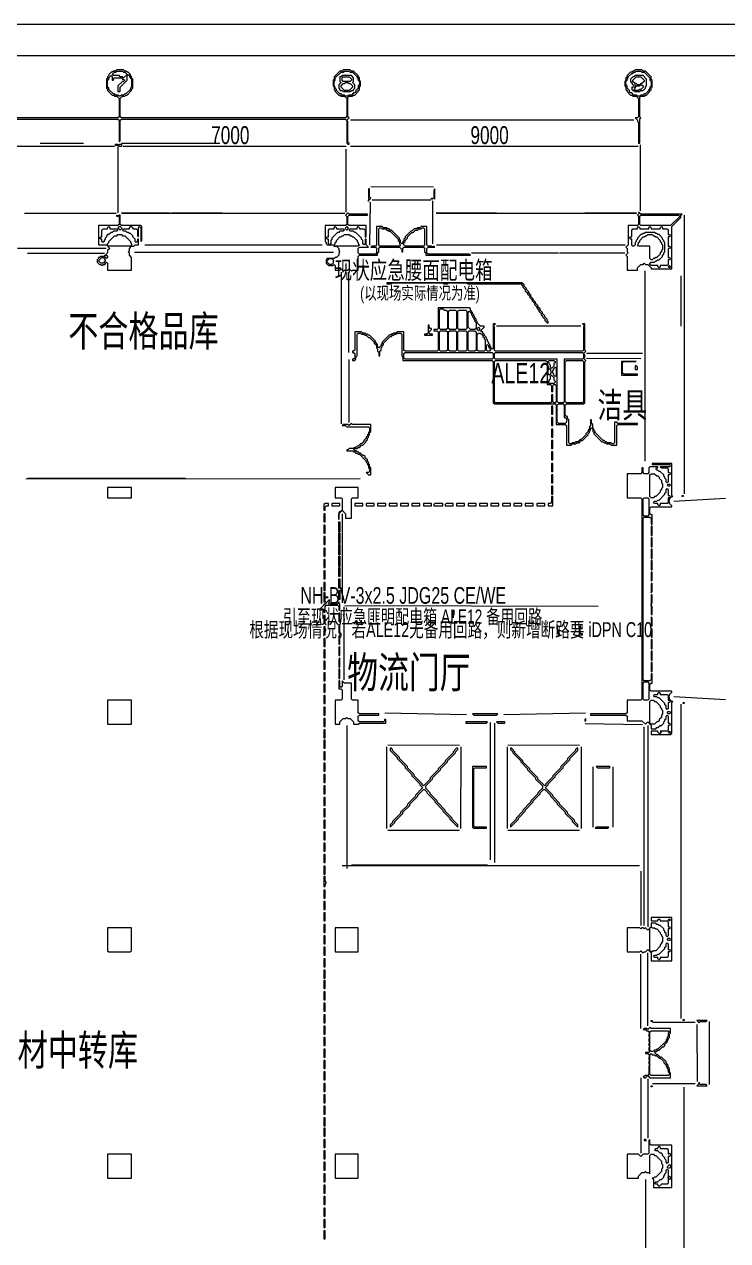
# Model space of a CAD drawing. Extents: x 67 to 3049, y 50 to 1736.
# Drawn here: x 1779 to 2394, y 672 to 1736 of the extents above; entities that cross this region are included whole.
import ezdxf

# ---------------------------------------------------------------- set-up
doc = ezdxf.new("R2010")
doc.units = 0
for name, color, linetype, lineweight in [('OCR_TEXT', 6, 'Continuous', 0), ('TRACE_CURVE', 6, 'Continuous', 0), ('TRACE_STRAIGHT', 5, 'Continuous', 0), ('TRACE_TEXT_SYMBOL', 6, 'Continuous', 0)]:
    doc.layers.add(name, color=color, linetype=linetype, lineweight=lineweight)
doc.styles.add('wqy-unicode', font='wqy-unicode.lff')

msp = doc.modelspace()

# ---------------------------------------------------------------- linework, layer by layer
at = {"layer": 'TRACE_CURVE', "color": 6}
for points in [[(1866, 1696), (1860, 1696), (1859, 1695), (1857, 1695), (1856, 1694), (1855, 1694), (1853, 1692), (1853, 1691), (1852, 1690), (1852, 1689), (1851, 1688), (1851, 1680), (1852, 1679), (1852, 1678), (1856, 1674), (1857, 1674), (1858, 1673), (1860, 1673), (1862, 1671), (1862, 1655), (1861, 1654), (1666, 1654)], [(2062, 1631), (2063, 1631), (2063, 1632), (2062, 1633), (2062, 1651), (2061, 1652), (2063, 1654), (2062, 1655), (2062, 1672), (2063, 1673), (2066, 1673), (2067, 1674), (2068, 1674), (2071, 1677), (2071, 1678), (2072, 1679), (2072, 1681), (2073, 1682), (2073, 1686), (2072, 1687), (2072, 1689), (2071, 1690), (2071, 1691), (2067, 1695), (2065, 1695), (2064, 1696), (2058, 1696), (2057, 1695), (2055, 1695), (2050, 1690), (2050, 1688), (2049, 1687), (2049, 1682), (2050, 1681), (2050, 1679), (2051, 1678), (2051, 1677), (2054, 1674), (2055, 1674), (2056, 1673), (2059, 1673), (2061, 1671), (2061, 1655), (2060, 1654), (1864, 1654), (1863, 1655), (1863, 1671), (1865, 1673), (1867, 1673), (1868, 1674), (1869, 1674), (1873, 1678), (1873, 1679), (1874, 1680), (1874, 1688), (1873, 1689), (1873, 1690), (1872, 1691), (1872, 1692), (1870, 1694), (1869, 1694), (1868, 1695), (1867, 1695), (1866, 1696)], [(1666, 1653), (1861, 1653), (1862, 1652), (1862, 1633), (1863, 1634), (1863, 1652), (1864, 1653), (2060, 1653), (2061, 1652), (2061, 1632), (2062, 1631)], [(2141, 1488), (2141, 1470), (2140, 1469), (2137, 1469), (2137, 1468), (2140, 1468), (2141, 1467), (2141, 1451), (2140, 1450), (2112, 1450), (2111, 1451), (2111, 1467), (2105, 1467), (2104, 1466), (2102, 1466), (2101, 1465), (2100, 1465), (2099, 1464), (2098, 1464), (2092, 1458), (2092, 1457), (2091, 1456), (2091, 1455), (2089, 1453), (2088, 1454), (2088, 1456), (2086, 1458), (2086, 1459), (2081, 1464), (2080, 1464), (2079, 1465), (2078, 1465), (2077, 1466), (2075, 1466), (2074, 1467), (2068, 1467), (2068, 1451), (2067, 1450), (2066, 1450), (2066, 1449), (2067, 1449), (2068, 1448), (2068, 1444), (2067, 1443), (2066, 1443), (2066, 1442), (2068, 1442), (2069, 1443), (2069, 1445), (2070, 1446), (2070, 1465), (2071, 1466), (2073, 1466), (2074, 1465), (2076, 1465), (2077, 1464), (2078, 1464), (2080, 1462), (2081, 1462), (2085, 1458), (2085, 1457), (2087, 1455), (2087, 1453), (2088, 1452)], [(2190, 1471), (2189, 1472), (2191, 1474), (2189, 1474), (2189, 1453), (2188, 1452), (2187, 1453), (2187, 1454), (2186, 1455), (2186, 1456), (2185, 1457), (2185, 1458), (2184, 1459), (2184, 1460), (2183, 1461), (2183, 1462), (2181, 1464), (2181, 1465), (2180, 1466), (2180, 1467), (2179, 1467), (2178, 1468), (2181, 1471), (2181, 1472), (2178, 1472), (2175, 1475), (2175, 1476), (2174, 1477), (2174, 1478), (2173, 1479), (2173, 1480), (2172, 1481), (2172, 1482), (2171, 1483), (2171, 1484), (2169, 1486), (2169, 1487), (2168, 1488), (2141, 1488)], [(2315, 1387), (2298, 1387), (2297, 1388), (2295, 1388), (2295, 1370), (2294, 1369), (2293, 1369), (2292, 1370), (2289, 1370), (2288, 1371), (2287, 1371), (2286, 1372), (2285, 1372), (2278, 1379), (2278, 1380), (2277, 1381), (2277, 1382), (2276, 1383), (2276, 1386), (2275, 1387), (2275, 1390), (2274, 1390), (2274, 1385), (2273, 1384), (2273, 1382), (2272, 1381), (2272, 1380), (2270, 1378), (2270, 1377), (2266, 1373), (2265, 1373), (2263, 1371), (2261, 1371), (2260, 1370), (2258, 1370), (2257, 1369), (2256, 1369), (2255, 1370), (2255, 1390), (2254, 1391), (2254, 1393), (2253, 1393), (2252, 1394), (2252, 1403), (2253, 1404), (2268, 1404), (2269, 1405), (2269, 1441), (2270, 1442), (2268, 1444), (2269, 1445), (2269, 1447), (2268, 1448), (2270, 1450), (2269, 1451), (2269, 1474), (2267, 1474), (2269, 1472), (2268, 1471), (2268, 1451), (2267, 1450), (2191, 1450), (2190, 1451), (2190, 1471)], [(2088, 1452), (2088, 1450), (2089, 1449), (2089, 1446), (2090, 1446), (2090, 1450), (2091, 1451), (2091, 1453), (2092, 1454), (2092, 1455), (2093, 1456), (2093, 1457), (2099, 1463), (2100, 1463), (2101, 1464), (2102, 1464), (2103, 1465), (2104, 1465), (2105, 1466), (2108, 1466), (2109, 1465), (2109, 1446), (2110, 1445), (2110, 1442), (2188, 1442), (2189, 1441), (2189, 1405), (2190, 1404), (2243, 1404), (2244, 1403), (2244, 1386), (2252, 1386), (2253, 1385), (2253, 1368), (2257, 1368), (2258, 1369), (2261, 1369), (2262, 1370), (2264, 1370), (2266, 1372), (2267, 1372), (2272, 1377), (2272, 1378), (2273, 1379), (2273, 1380), (2274, 1381), (2274, 1382), (2275, 1383), (2276, 1382), (2276, 1380), (2277, 1379), (2277, 1378), (2284, 1371), (2285, 1371), (2286, 1370), (2287, 1370), (2288, 1369), (2291, 1369), (2292, 1368), (2297, 1368), (2297, 1385), (2298, 1386), (2315, 1386), (2315, 1387)], [(2328, 1352), (2328, 1351), (2343, 1351), (2344, 1350), (2343, 1349), (2335, 1349), (2336, 1348), (2341, 1348), (2342, 1347), (2342, 1344), (2343, 1344), (2344, 1343), (2343, 1342), (2342, 1342), (2342, 1336), (2341, 1335), (2340, 1336), (2340, 1338), (2339, 1339), (2339, 1340), (2338, 1341), (2338, 1342), (2335, 1345), (2334, 1345), (2333, 1346), (2332, 1346), (2331, 1347), (2332, 1348), (2333, 1348), (2333, 1349), (2326, 1349), (2325, 1348), (2325, 1344), (2324, 1343), (2321, 1343), (2320, 1344), (2320, 1348), (2319, 1348), (2319, 1344), (2318, 1343), (2306, 1343), (2306, 1322), (2318, 1322), (2319, 1321), (2319, 1146), (2318, 1145), (2306, 1145), (2306, 1134), (2305, 1133), (2274, 1133), (2274, 1132), (2305, 1132), (2306, 1131), (2306, 1127), (2319, 1127), (2322, 1124), (2324, 1126), (2327, 1123), (2327, 1120), (2331, 1120), (2332, 1121), (2333, 1121), (2335, 1123), (2336, 1123)], [(2343, 1320), (2343, 1321), (2345, 1323), (2346, 1323), (2345, 1324), (2345, 1352), (2328, 1352)], [(2336, 1123), (2338, 1125), (2338, 1126), (2339, 1127), (2339, 1128), (2340, 1129), (2340, 1131), (2341, 1132), (2342, 1131), (2342, 1125), (2343, 1125), (2344, 1124), (2343, 1123), (2342, 1123), (2342, 1119), (2341, 1118), (2335, 1118), (2336, 1117), (2335, 1116), (2334, 1116), (2333, 1117), (2333, 1118), (2327, 1118), (2327, 1115), (2344, 1115), (2345, 1116), (2345, 1143), (2346, 1144), (2345, 1144), (2343, 1146), (2343, 1147), (2342, 1148), (2343, 1149), (2343, 1150), (2345, 1152), (2345, 1153), (2327, 1153), (2326, 1154), (2326, 1159), (2327, 1160), (2328, 1160), (2328, 1168), (2327, 1168), (2327, 1163), (2326, 1162), (2321, 1162), (2320, 1163), (2320, 1304), (2321, 1305), (2326, 1305), (2327, 1304), (2327, 1299), (2328, 1299), (2328, 1307), (2327, 1307), (2326, 1308), (2326, 1313), (2327, 1314), (2345, 1314), (2345, 1315), (2343, 1317), (2343, 1318), (2342, 1319), (2343, 1320)]]:
    msp.add_lwpolyline(points, dxfattribs=at)
for points in [[(1869, 1691), (1870, 1692), (1871, 1691), (1871, 1690), (1873, 1688), (1873, 1681), (1872, 1680), (1872, 1679), (1868, 1675), (1867, 1675), (1866, 1674), (1864, 1674), (1863, 1673), (1862, 1673), (1861, 1674), (1859, 1674), (1858, 1675), (1857, 1675), (1853, 1679), (1853, 1680), (1852, 1681), (1852, 1687), (1853, 1688), (1853, 1689), (1855, 1691), (1856, 1690), (1856, 1687), (1857, 1687), (1857, 1688), (1858, 1689), (1864, 1689), (1865, 1688), (1866, 1688), (1867, 1687), (1866, 1686), (1865, 1686), (1861, 1682), (1861, 1677), (1863, 1677), (1863, 1681), (1869, 1687)], [(1859, 1694), (1860, 1695), (1865, 1695), (1866, 1694), (1867, 1694), (1869, 1692), (1866, 1689), (1865, 1690), (1863, 1690), (1862, 1691), (1857, 1691), (1856, 1692), (1858, 1694)], [(2058, 1694), (2059, 1695), (2063, 1695), (2064, 1694), (2066, 1694), (2070, 1690), (2070, 1689), (2071, 1688), (2071, 1687), (2072, 1686), (2072, 1683), (2071, 1682), (2071, 1680), (2069, 1678), (2069, 1677), (2068, 1676), (2067, 1676), (2065, 1674), (2063, 1674), (2062, 1673), (2060, 1673), (2059, 1674), (2057, 1674), (2056, 1675), (2055, 1675), (2052, 1678), (2052, 1679), (2051, 1680), (2051, 1681), (2050, 1682), (2050, 1686), (2051, 1687), (2051, 1689), (2056, 1694)], [(2142, 1486), (2143, 1487), (2145, 1487), (2146, 1486), (2148, 1486), (2149, 1485), (2149, 1470), (2148, 1469), (2143, 1469), (2142, 1470)], [(2150, 1485), (2151, 1486), (2156, 1486), (2157, 1485), (2157, 1470), (2156, 1469), (2151, 1469), (2150, 1470)], [(2158, 1485), (2159, 1486), (2165, 1486), (2166, 1485), (2166, 1470), (2165, 1469), (2159, 1469), (2158, 1470)], [(2167, 1484), (2168, 1485), (2170, 1483), (2170, 1482), (2171, 1481), (2171, 1480), (2172, 1479), (2172, 1478), (2173, 1477), (2173, 1476), (2174, 1475), (2174, 1470), (2173, 1469), (2169, 1469), (2167, 1471)], [(2142, 1467), (2143, 1468), (2148, 1468), (2149, 1467), (2149, 1451), (2148, 1450), (2143, 1450), (2142, 1451)], [(2150, 1467), (2151, 1468), (2156, 1468), (2157, 1467), (2157, 1451), (2156, 1450), (2151, 1450), (2150, 1451)], [(2158, 1467), (2159, 1468), (2165, 1468), (2166, 1467), (2166, 1451), (2165, 1450), (2159, 1450), (2158, 1451)], [(2167, 1467), (2168, 1468), (2173, 1468), (2174, 1467), (2174, 1451), (2173, 1450), (2168, 1450), (2167, 1451)], [(2175, 1470), (2176, 1471), (2177, 1470), (2177, 1469), (2176, 1468), (2175, 1469)], [(2175, 1465), (2176, 1466), (2178, 1466), (2180, 1464), (2180, 1463), (2181, 1462), (2181, 1461), (2182, 1460), (2182, 1451), (2181, 1450), (2176, 1450), (2175, 1451)], [(2111, 1448), (2112, 1449), (2188, 1449), (2189, 1448), (2189, 1444), (2188, 1443), (2112, 1443), (2111, 1444)], [(2183, 1455), (2184, 1456), (2185, 1455), (2185, 1454), (2186, 1453), (2186, 1452), (2187, 1451), (2186, 1450), (2184, 1450), (2183, 1451)], [(2190, 1448), (2191, 1449), (2267, 1449), (2268, 1448), (2268, 1444), (2267, 1443), (2251, 1443), (2251, 1406), (2250, 1405), (2246, 1405), (2245, 1406), (2245, 1443), (2191, 1443), (2190, 1444)], [(2190, 1441), (2191, 1442), (2235, 1442), (2236, 1441), (2236, 1421), (2239, 1421), (2240, 1420), (2240, 1415), (2241, 1415), (2241, 1420), (2242, 1421), (2243, 1421), (2244, 1420), (2244, 1406), (2243, 1405), (2242, 1405), (2241, 1406), (2241, 1412), (2240, 1412), (2240, 1406), (2239, 1405), (2191, 1405), (2190, 1406)], [(2237, 1441), (2238, 1442), (2242, 1442), (2243, 1441), (2243, 1440), (2242, 1439), (2242, 1437), (2240, 1435), (2239, 1436), (2239, 1438), (2238, 1439), (2238, 1440)], [(2242, 1435), (2243, 1436), (2244, 1435), (2244, 1429), (2243, 1428), (2242, 1429), (2242, 1430), (2241, 1431), (2241, 1433), (2242, 1434)], [(2252, 1441), (2253, 1442), (2267, 1442), (2268, 1441), (2268, 1406), (2267, 1405), (2253, 1405), (2252, 1406)], [(2237, 1434), (2238, 1435), (2239, 1434), (2239, 1433), (2240, 1432), (2239, 1431), (2239, 1430), (2238, 1429), (2237, 1430)], [(2239, 1428), (2240, 1429), (2242, 1427), (2242, 1425), (2243, 1424), (2243, 1423), (2242, 1422), (2238, 1422), (2237, 1423), (2238, 1424), (2238, 1425), (2239, 1426)], [(2245, 1403), (2246, 1404), (2250, 1404), (2251, 1403), (2251, 1392), (2252, 1392), (2253, 1391), (2253, 1388), (2252, 1387), (2246, 1387), (2245, 1388)], [(2326, 1342), (2327, 1343), (2330, 1343), (2332, 1341), (2333, 1341), (2334, 1340), (2334, 1339), (2336, 1337), (2336, 1335), (2337, 1334), (2337, 1331), (2336, 1330), (2336, 1329), (2335, 1328), (2335, 1327), (2331, 1323), (2330, 1323), (2329, 1322), (2327, 1322), (2326, 1323)], [(2340, 1329), (2341, 1330), (2342, 1329), (2342, 1324), (2343, 1324), (2344, 1323), (2343, 1322), (2342, 1322), (2342, 1318), (2341, 1317), (2335, 1317), (2335, 1316), (2334, 1315), (2333, 1316), (2333, 1317), (2330, 1317), (2329, 1318), (2330, 1319), (2332, 1319), (2333, 1320), (2334, 1320), (2339, 1325), (2339, 1326), (2340, 1327)], [(2341, 1333), (2342, 1334), (2343, 1334), (2344, 1333), (2343, 1332), (2342, 1332)], [(2320, 1321), (2321, 1322), (2324, 1322), (2325, 1321), (2325, 1307), (2324, 1306), (2321, 1306), (2320, 1307)], [(2320, 1160), (2321, 1161), (2324, 1161), (2325, 1160), (2325, 1146), (2324, 1145), (2321, 1145), (2320, 1146)], [(2333, 1151), (2334, 1152), (2335, 1151), (2335, 1150), (2341, 1150), (2342, 1149), (2342, 1145), (2343, 1145), (2344, 1144), (2343, 1143), (2342, 1143), (2342, 1138), (2341, 1137), (2340, 1138), (2340, 1140), (2339, 1141), (2339, 1142), (2334, 1147), (2333, 1147), (2332, 1148), (2330, 1148), (2329, 1149), (2330, 1150), (2333, 1150)], [(2326, 1144), (2327, 1145), (2329, 1145), (2330, 1144), (2331, 1144), (2335, 1140), (2335, 1139), (2336, 1138), (2336, 1137), (2337, 1136), (2337, 1133), (2336, 1132), (2336, 1130), (2334, 1128), (2334, 1127), (2333, 1126), (2332, 1126), (2330, 1124), (2327, 1124), (2326, 1125)], [(2341, 1134), (2342, 1135), (2343, 1135), (2344, 1134), (2343, 1133), (2342, 1133)], [(2342, 1117), (2343, 1118), (2344, 1117), (2343, 1116)]]:
    msp.add_lwpolyline(points, close=True, dxfattribs=at)
at = {"layer": 'TRACE_STRAIGHT', "color": 5}
for p, q in [((68.1, 1735.9), (3046.9, 1735.9)), ((138.1, 1708.7), (3020.6, 1708.7)), ((2064.4, 1652.4), (2311.9, 1652.4)), ((1666.9, 1629.3), (1858.1, 1629.3)), ((1793, 1632), (1831, 1632)), ((1861, 1629), (1861, 1571)), ((1864, 1632), (1950, 1632)), ((1865.6, 1629.3), (2060.6, 1629.3)), ((2064.4, 1629.3), (2315.6, 1629.3)), ((2317.7, 1572.9), (2317.7, 1630.4)), ((2060.1, 1626.6), (2060.2, 1571.6)), ((2081.9, 1594), (2136.9, 1593.9)), ((2081.3, 1542.9), (2081.8, 1580.4)), ((2083.1, 1582.4), (2134.4, 1582.4)), ((2136.1, 1544.1), (2136.1, 1581.6)), ((1779.4, 1570.8), (1859.4, 1570.9)), ((1864, 1571), (1906, 1571)), ((1864.4, 1570.9), (2059.4, 1570.9)), ((1908, 1571), (1952, 1571)), ((2139, 1571), (2192, 1571)), ((2139.4, 1570.9), (2314.4, 1570.9)), ((2269, 1571), (2314, 1571)), ((2355.9, 1569.1), (2355.9, 1325.4)), ((1884.4, 1543.1), (2039.4, 1543.1)), ((2139.4, 1543.1), (2304.4, 1543.1)), ((1773.1, 1540.1), (1850.6, 1540.3)), ((1781.9, 1535.9), (1849.4, 1535.8)), ((1875.6, 1536.6), (2049.4, 1536.6)), ((2170, 1536), (2246, 1536)), ((2247, 1536), (2304, 1536)), ((2056.1, 1519.1), (2056.1, 1386.6)), ((2062.9, 1449.1), (2062.9, 1519.1)), ((2321.4, 1520.4), (2321.6, 1354.1)), ((2353, 1516), (2353, 1472)), ((2191.9, 1472.4), (2265.6, 1472.4)), ((2056, 1452), (2056, 1396)), ((2270.6, 1448.4), (2319.4, 1448.3)), ((2062.9, 1442.9), (2062.9, 1387.9)), ((2270.6, 1444), (2318.1, 1443.7)), ((1780.6, 1338.5), (2072.7, 1338.9)), ((1782, 1339), (1920, 1339)), ((2346.8, 1319), (2391.9, 1321.5)), ((2057, 1308), (2057, 1230)), ((2058.6, 1162.9), (2058.7, 1226.6)), ((2059.4, 1227.8), (2280.6, 1227.3)), ((2346.8, 1148.2), (2391.9, 1145.7)), ((2352.9, 1141.6), (2352.9, 866.6)), ((2094.3, 1133.9), (2165.5, 1132.4)), ((2198.2, 1132.4), (2269.5, 1133.9)), ((2061.4, 997.9), (2061.4, 1122.9)), ((2186.5, 1005.4), (2186.6, 1125.4)), ((2190, 1125), (2190, 1003)), ((2269.4, 1124.5), (2319.4, 1123.7)), ((2320.9, 947.9), (2320.9, 1121.6)), ((2324, 1123), (2324, 947)), ((2096.1, 1032.9), (2096.1, 1104.1)), ((2096.9, 1105.9), (2159.4, 1105.8)), ((2160.8, 1032.9), (2160.9, 1104.1)), ((2201.1, 1104.1), (2201.1, 1032.9)), ((2201.9, 1105.9), (2264.4, 1105.8)), ((2265.9, 1104.1), (2265.9, 1032.9)), ((2276.1, 1086.6), (2276.1, 1034.1)), ((2293.6, 1086.6), (2293.6, 1034.1)), ((2096.9, 1031.3), (2159.4, 1031.3)), ((2201.9, 1031.3), (2264.4, 1031.3)), ((2056.9, 1000.6), (2316.9, 1000.6)), ((2065, 1001), (2184, 1001)), ((2317.9, 995.4), (2317.9, 947.9)), ((2353, 976), (2353, 900)), ((2317.9, 857.9), (2317.9, 922.9)), ((2324, 860.4), (2324.2, 924.1)), ((2328.1, 863.4), (2365.6, 863.4)), ((2367, 861.6), (2367.1, 811.6)), ((2377.7, 864.1), (2377.7, 809.1)), ((2318, 815), (2318, 749)), ((2324, 814), (2324, 762)), ((2328.1, 809.9), (2365.6, 809.9)), ((2355.9, 302.9), (2355.9, 806.6)), ((2322, 726), (2322, 551))]:
    msp.add_line(p, q, dxfattribs=at)
at = {"layer": 'TRACE_TEXT_SYMBOL', "color": 6}
for points in [[(2057, 1691), (2056, 1690), (2055, 1690), (2055, 1686), (2056, 1685), (2054, 1683), (2054, 1680), (2055, 1679), (2055, 1678), (2057, 1678), (2058, 1677), (2064, 1677), (2065, 1678), (2067, 1678), (2067, 1679), (2068, 1680), (2068, 1683), (2066, 1685), (2067, 1686), (2067, 1689), (2065, 1691)], [(2313, 1696), (2312, 1695), (2311, 1695), (2310, 1694), (2309, 1694), (2306, 1691), (2306, 1690), (2305, 1689), (2305, 1687), (2304, 1686), (2304, 1682), (2305, 1681), (2305, 1679), (2306, 1678), (2306, 1677), (2309, 1674), (2310, 1674), (2311, 1673), (2314, 1673), (2316, 1671), (2316, 1655), (2315, 1654), (2313, 1654), (2315, 1652), (2315, 1651), (2316, 1650), (2316, 1632), (2317, 1632), (2317, 1653), (2318, 1654), (2317, 1655), (2317, 1672), (2318, 1673), (2321, 1673), (2322, 1674), (2323, 1674), (2326, 1677), (2326, 1678), (2327, 1679), (2327, 1680), (2328, 1681), (2328, 1687), (2327, 1688), (2327, 1690), (2322, 1695), (2320, 1695), (2319, 1696)], [(2313, 1694), (2314, 1695), (2318, 1695), (2319, 1694), (2321, 1694), (2326, 1689), (2326, 1687), (2327, 1686), (2327, 1682), (2326, 1681), (2326, 1680), (2325, 1679), (2325, 1678), (2322, 1675), (2321, 1675), (2320, 1674), (2318, 1674), (2317, 1673), (2315, 1673), (2314, 1674), (2312, 1674), (2310, 1676), (2309, 1676), (2308, 1677), (2308, 1678), (2306, 1680), (2306, 1682), (2305, 1683), (2305, 1686), (2306, 1687), (2306, 1688), (2307, 1689), (2307, 1690), (2310, 1693), (2311, 1693), (2312, 1694)], [(2313, 1691), (2312, 1690), (2311, 1690), (2309, 1688), (2309, 1686), (2310, 1685), (2310, 1684), (2311, 1683), (2313, 1683), (2314, 1682), (2313, 1681), (2310, 1681), (2310, 1679), (2311, 1678), (2312, 1678), (2313, 1677), (2317, 1677), (2318, 1678), (2320, 1678), (2322, 1680), (2322, 1681), (2323, 1682), (2323, 1688), (2320, 1691)], [(2059, 1684), (2060, 1685), (2062, 1685), (2063, 1684), (2064, 1684), (2066, 1682), (2066, 1681), (2063, 1678), (2059, 1678), (2056, 1681), (2056, 1682), (2058, 1684)], [(2057, 1689), (2058, 1690), (2063, 1690), (2065, 1688), (2065, 1687), (2064, 1686), (2058, 1686), (2057, 1687)], [(2314, 1690), (2318, 1690), (2321, 1687), (2321, 1686), (2319, 1684), (2318, 1684), (2317, 1683), (2315, 1683), (2314, 1684), (2313, 1684), (2311, 1686), (2311, 1687)], [(2317, 1682), (2318, 1683), (2319, 1683), (2320, 1682), (2320, 1681), (2318, 1679), (2317, 1679), (2316, 1678), (2313, 1678), (2312, 1679), (2313, 1680), (2313, 1681), (2314, 1682)], [(1859, 1631), (1861, 1631), (1861, 1630), (1859, 1630)], [(1862, 1631), (1864, 1631), (1864, 1629), (1862, 1629)], [(2080, 1592), (2080, 1581), (2080, 1582), (2082, 1584), (2081, 1585), (2081, 1592)], [(2138, 1592), (2137, 1591), (2137, 1584), (2138, 1583)], [(2135, 1584), (2136, 1584), (2136, 1583), (2135, 1583)], [(1860, 1569), (1861, 1569), (1861, 1568), (1860, 1568)], [(2316, 1572), (2317, 1571), (2315, 1569), (2316, 1568), (2316, 1561), (2315, 1560), (2307, 1560), (2307, 1543), (2305, 1541), (2306, 1540), (2306, 1537), (2307, 1536), (2305, 1534), (2306, 1533), (2306, 1521), (2315, 1521), (2315, 1523), (2318, 1526), (2320, 1526), (2321, 1527), (2322, 1526), (2324, 1526), (2327, 1523), (2327, 1522), (2345, 1522), (2345, 1559), (2353, 1567), (2353, 1569), (2354, 1570), (2318, 1570)], [(2317, 1568), (2318, 1569), (2351, 1569), (2352, 1568), (2344, 1560), (2318, 1560), (2317, 1561)], [(1852, 1558), (1853, 1559), (1854, 1558), (1854, 1557), (1860, 1557), (1861, 1556), (1860, 1555), (1857, 1555), (1856, 1554), (1855, 1554), (1853, 1552), (1852, 1552), (1851, 1551), (1851, 1550), (1850, 1549), (1850, 1548), (1849, 1547), (1849, 1546), (1848, 1545), (1847, 1546), (1847, 1548), (1846, 1548), (1845, 1549), (1846, 1550), (1847, 1550), (1847, 1556), (1848, 1557), (1852, 1557)], [(1861, 1558), (1862, 1559), (1863, 1559), (1864, 1558), (1864, 1557), (1863, 1556)], [(2050, 1558), (2051, 1559), (2052, 1558), (2052, 1557), (2058, 1557), (2059, 1556), (2058, 1555), (2055, 1555), (2054, 1554), (2053, 1554), (2048, 1549), (2048, 1548), (2047, 1547), (2047, 1544), (2046, 1543), (2045, 1544), (2045, 1548), (2044, 1548), (2043, 1549), (2044, 1550), (2045, 1550), (2045, 1556), (2046, 1557), (2050, 1557)], [(2060, 1558), (2061, 1559), (2062, 1558), (2062, 1557), (2061, 1556), (2060, 1557)], [(2089, 1557), (2090, 1558), (2091, 1558), (2092, 1557), (2095, 1557), (2096, 1556), (2097, 1556), (2098, 1555), (2099, 1555), (2106, 1548), (2106, 1547), (2107, 1546), (2107, 1544), (2108, 1543), (2107, 1542), (2090, 1542), (2089, 1543)], [(2126, 1557), (2127, 1558), (2128, 1558), (2129, 1557), (2129, 1543), (2128, 1542), (2112, 1542), (2111, 1543), (2111, 1545), (2112, 1546), (2112, 1547), (2114, 1549), (2114, 1550), (2118, 1554), (2119, 1554), (2121, 1556), (2123, 1556), (2124, 1557)], [(1860, 1551), (1861, 1552), (1864, 1552), (1865, 1551), (1867, 1551), (1872, 1546), (1872, 1545), (1873, 1544), (1873, 1543), (1872, 1542), (1853, 1542), (1852, 1543), (1852, 1544), (1853, 1545), (1853, 1546), (1858, 1551)], [(2058, 1551), (2059, 1552), (2063, 1552), (2064, 1551), (2065, 1551), (2066, 1550), (2067, 1550), (2070, 1547), (2070, 1546), (2071, 1545), (2071, 1544), (2072, 1543), (2071, 1542), (2051, 1542), (2050, 1543), (2051, 1544), (2051, 1545), (2052, 1546), (2052, 1547), (2055, 1550), (2056, 1550), (2057, 1551)], [(2323, 1551), (2324, 1552), (2328, 1552), (2329, 1551), (2330, 1551), (2331, 1550), (2332, 1550), (2335, 1547), (2335, 1546), (2336, 1545), (2336, 1544), (2337, 1543), (2337, 1539), (2336, 1538), (2336, 1537), (2335, 1536), (2335, 1535), (2332, 1532), (2331, 1532), (2330, 1531), (2329, 1531), (2328, 1530), (2327, 1530), (2326, 1531), (2326, 1542), (2316, 1542), (2315, 1543), (2316, 1544), (2316, 1545), (2317, 1546), (2317, 1547), (2320, 1550), (2321, 1550), (2322, 1551)], [(1847, 1532), (1848, 1532), (1850, 1530), (1850, 1529), (1848, 1527), (1846, 1527), (1844, 1529)], [(1849, 1533), (1850, 1534), (1851, 1534), (1852, 1533), (1852, 1532), (1851, 1531)], [(2046, 1531), (2048, 1531), (2049, 1530), (2049, 1527), (2048, 1526), (2046, 1526), (2044, 1528), (2044, 1529)], [(2342, 1524), (2343, 1525), (2344, 1524), (2343, 1523)], [(2096, 1510), (2096, 1509), (2100, 1509), (2101, 1510), (2145, 1510), (2146, 1509), (2149, 1509), (2150, 1510), (2166, 1510), (2167, 1509), (2213, 1509), (2215, 1507), (2215, 1506), (2217, 1504), (2217, 1503), (2219, 1501), (2219, 1500), (2221, 1498), (2221, 1497), (2223, 1495), (2223, 1494), (2225, 1492), (2225, 1491), (2227, 1489), (2227, 1488), (2229, 1486), (2229, 1485), (2231, 1483), (2231, 1482), (2232, 1481), (2232, 1480), (2234, 1478), (2234, 1477), (2236, 1475), (2237, 1475), (2237, 1476), (2236, 1477), (2236, 1478), (2234, 1480), (2234, 1481), (2232, 1483), (2232, 1484), (2230, 1486), (2230, 1487), (2228, 1489), (2228, 1490), (2226, 1492), (2226, 1493), (2224, 1495), (2224, 1496), (2222, 1498), (2222, 1499), (2220, 1501), (2220, 1502), (2218, 1504), (2218, 1505), (2216, 1507), (2216, 1508), (2214, 1510)], [(2132, 1473), (2132, 1466), (2131, 1465), (2129, 1465), (2129, 1464), (2136, 1464), (2136, 1465), (2134, 1465), (2133, 1466), (2133, 1467), (2135, 1469), (2135, 1470), (2134, 1470), (2133, 1471), (2133, 1473)], [(2301, 1441), (2301, 1429), (2315, 1429), (2315, 1430), (2303, 1430), (2302, 1431), (2302, 1440), (2303, 1441), (2314, 1441)], [(2314, 1438), (2313, 1437), (2313, 1434), (2315, 1434), (2315, 1436), (2314, 1437)], [(2240, 1402), (2240, 1395), (2241, 1395), (2241, 1402)], [(2240, 1392), (2240, 1385), (2241, 1385), (2241, 1392)], [(2240, 1382), (2240, 1375), (2241, 1375), (2241, 1382)], [(2240, 1372), (2240, 1365), (2241, 1365), (2241, 1372)], [(2240, 1362), (2240, 1355), (2241, 1355), (2241, 1362)], [(2240, 1352), (2240, 1345), (2241, 1345), (2241, 1352)], [(2240, 1342), (2240, 1335), (2241, 1335), (2241, 1342)], [(1852, 1331), (1852, 1322), (1873, 1322), (1873, 1331)], [(2051, 1331), (2051, 1322), (2056, 1322), (2057, 1321), (2057, 1311), (2056, 1310), (2055, 1310), (2054, 1309), (2054, 1303), (2054, 1308), (2057, 1311), (2060, 1308), (2060, 1304), (2065, 1304), (2065, 1321), (2066, 1322), (2071, 1322), (2071, 1331)], [(2240, 1332), (2240, 1325), (2241, 1325), (2241, 1332)], [(2240, 1323), (2240, 1318), (2239, 1317), (2237, 1317), (2237, 1315), (2241, 1315), (2241, 1323)], [(2354, 1324), (2355, 1324), (2355, 1323), (2354, 1323)], [(2042, 1317), (2041, 1316), (2041, 1311), (2042, 1311), (2042, 1314), (2043, 1315), (2045, 1315), (2045, 1317)], [(2041, 1308), (2041, 1301), (2042, 1301), (2042, 1308)], [(2048, 1317), (2048, 1315), (2055, 1315), (2055, 1317)], [(2068, 1317), (2068, 1315), (2075, 1315), (2075, 1317)], [(2078, 1317), (2078, 1315), (2085, 1315), (2085, 1317)], [(2088, 1317), (2088, 1315), (2095, 1315), (2095, 1317)], [(2098, 1317), (2098, 1315), (2105, 1315), (2105, 1317)], [(2108, 1317), (2108, 1315), (2115, 1315), (2115, 1317)], [(2118, 1317), (2118, 1315), (2125, 1315), (2125, 1317)], [(2128, 1317), (2128, 1315), (2135, 1315), (2135, 1317)], [(2138, 1317), (2137, 1316), (2137, 1315), (2145, 1315), (2145, 1317)], [(2148, 1317), (2147, 1316), (2147, 1315), (2154, 1315), (2154, 1317)], [(2157, 1317), (2157, 1315), (2164, 1315), (2164, 1317)], [(2167, 1317), (2167, 1315), (2174, 1315), (2174, 1317)], [(2177, 1317), (2177, 1315), (2184, 1315), (2184, 1317)], [(2187, 1317), (2187, 1315), (2194, 1315), (2194, 1317)], [(2197, 1317), (2197, 1315), (2204, 1315), (2204, 1317)], [(2207, 1317), (2207, 1315), (2214, 1315), (2214, 1317)], [(2217, 1317), (2217, 1315), (2224, 1315), (2224, 1317)], [(2227, 1317), (2227, 1315), (2234, 1315), (2234, 1317)], [(2041, 1298), (2041, 1291), (2042, 1291), (2042, 1298)], [(2054, 1301), (2055, 1301), (2055, 1292), (2054, 1292)], [(2041, 1288), (2041, 1281), (2042, 1281), (2042, 1288)], [(2054, 1291), (2055, 1291), (2055, 1282), (2054, 1282)], [(2327, 1297), (2327, 1289), (2328, 1289), (2328, 1297)], [(2327, 1287), (2327, 1279), (2328, 1279), (2328, 1287)], [(2041, 1278), (2041, 1271), (2042, 1271), (2042, 1278)], [(2054, 1281), (2055, 1281), (2055, 1272), (2054, 1272)], [(2327, 1277), (2327, 1269), (2328, 1269), (2328, 1277)], [(2041, 1268), (2041, 1261), (2042, 1261), (2042, 1268)], [(2054, 1271), (2055, 1271), (2055, 1262), (2054, 1262)], [(2327, 1267), (2327, 1259), (2328, 1259), (2328, 1267)], [(2041, 1258), (2041, 1251), (2042, 1251), (2042, 1258)], [(2054, 1261), (2055, 1261), (2055, 1253), (2054, 1253)], [(2327, 1257), (2327, 1249), (2328, 1250), (2328, 1257)], [(2041, 1248), (2041, 1241), (2042, 1241), (2042, 1248)], [(2054, 1251), (2055, 1251), (2055, 1243), (2054, 1243)], [(2327, 1247), (2327, 1239), (2328, 1240), (2328, 1247)], [(2041, 1239), (2041, 1231), (2042, 1231), (2043, 1230), (2042, 1229), (2041, 1229), (2041, 1228), (2037, 1224), (2039, 1224), (2040, 1225), (2041, 1224), (2041, 1222), (2042, 1222), (2042, 1227), (2043, 1228), (2053, 1228), (2054, 1227), (2054, 1224), (2055, 1223), (2055, 1229), (2054, 1230), (2054, 1231), (2054, 1230), (2053, 1229), (2046, 1229), (2045, 1230), (2046, 1231), (2046, 1233), (2043, 1230), (2042, 1231), (2042, 1239)], [(2054, 1241), (2055, 1241), (2055, 1233), (2054, 1233)], [(2327, 1237), (2327, 1220), (2328, 1220), (2328, 1227), (2327, 1228), (2327, 1229), (2328, 1230), (2328, 1237)], [(2155, 1224), (2154, 1223), (2154, 1217), (2154, 1219), (2155, 1220)], [(2041, 1219), (2041, 1212), (2042, 1212), (2042, 1219)], [(2054, 1221), (2054, 1214), (2055, 1213), (2055, 1221)], [(2327, 1218), (2327, 1210), (2328, 1210), (2328, 1217)], [(2041, 1209), (2041, 1202), (2042, 1202), (2042, 1209)], [(2054, 1211), (2054, 1204), (2055, 1204), (2055, 1211)], [(2055, 1202), (2054, 1201), (2054, 1194), (2055, 1194)], [(2245, 1211), (2245, 1204), (2246, 1203), (2246, 1202), (2247, 1202), (2247, 1203), (2246, 1204), (2246, 1206), (2245, 1207)], [(2265, 1210), (2265, 1209), (2264, 1208), (2264, 1202), (2267, 1202), (2267, 1203), (2266, 1203), (2265, 1204), (2265, 1207), (2266, 1208), (2265, 1209)], [(2327, 1208), (2327, 1200), (2328, 1200), (2328, 1207)], [(2041, 1199), (2041, 1192), (2042, 1192), (2042, 1199)], [(2055, 1192), (2054, 1191), (2054, 1184), (2055, 1184)], [(2327, 1198), (2327, 1190), (2328, 1190), (2328, 1198)], [(2041, 1189), (2041, 1182), (2042, 1182), (2042, 1189)], [(2055, 1182), (2054, 1181), (2054, 1174), (2055, 1174)], [(2327, 1188), (2327, 1180), (2328, 1180), (2328, 1188)], [(2041, 1179), (2041, 1172), (2042, 1172), (2042, 1179)], [(2054, 1172), (2054, 1164), (2055, 1164), (2055, 1172)], [(2327, 1178), (2327, 1170), (2328, 1170), (2328, 1178)], [(2041, 1169), (2041, 1162), (2042, 1162), (2042, 1169)], [(2054, 1162), (2054, 1155), (2056, 1155), (2057, 1154), (2057, 1146), (2056, 1145), (2051, 1145), (2051, 1124), (2055, 1124), (2055, 1126), (2058, 1129), (2060, 1129), (2061, 1130), (2062, 1129), (2064, 1129), (2067, 1126), (2067, 1124), (2071, 1124), (2072, 1125), (2095, 1125), (2095, 1128), (2094, 1128), (2094, 1127), (2093, 1126), (2072, 1126), (2071, 1127), (2071, 1131), (2072, 1132), (2089, 1132), (2089, 1133), (2072, 1133), (2071, 1134), (2071, 1145), (2066, 1145), (2065, 1146), (2065, 1160), (2059, 1160), (2057, 1162), (2057, 1157), (2056, 1156), (2055, 1157), (2055, 1162)], [(2041, 1159), (2041, 1152), (2042, 1152), (2042, 1159)], [(2041, 1149), (2041, 1142), (2042, 1142), (2042, 1149)], [(1852, 1145), (1852, 1124), (1873, 1124), (1873, 1145)], [(2041, 1139), (2041, 1132), (2042, 1132), (2042, 1139)], [(2355, 1143), (2356, 1143), (2356, 1142), (2355, 1142)], [(2041, 1129), (2041, 1122), (2042, 1122), (2042, 1129)], [(2171, 1133), (2172, 1132), (2192, 1132), (2193, 1133)], [(2270, 1129), (2269, 1128), (2269, 1127), (2270, 1127)], [(2041, 1119), (2041, 1112), (2042, 1112), (2042, 1119)], [(2165, 1126), (2165, 1125), (2183, 1125), (2184, 1126)], [(2192, 1126), (2193, 1125), (2199, 1125), (2199, 1126)], [(2041, 1110), (2041, 1103), (2042, 1103), (2042, 1110)], [(2041, 1100), (2041, 1093), (2042, 1093), (2042, 1100)], [(2041, 1090), (2041, 1083), (2042, 1083), (2042, 1090)], [(2171, 1087), (2171, 1034), (2172, 1033), (2183, 1033), (2183, 1034), (2173, 1034), (2172, 1035), (2172, 1085), (2173, 1086), (2183, 1086), (2183, 1087)], [(2279, 1087), (2280, 1086), (2291, 1086), (2291, 1087)], [(2041, 1080), (2041, 1073), (2042, 1073), (2042, 1080)], [(2041, 1070), (2041, 1063), (2042, 1063), (2042, 1070)], [(2041, 1060), (2041, 1053), (2042, 1053), (2042, 1060)], [(2041, 1050), (2041, 1043), (2042, 1043), (2042, 1050)], [(2041, 1040), (2041, 1033), (2042, 1033), (2042, 1040)], [(2279, 1034), (2278, 1033), (2289, 1033), (2290, 1034)], [(2041, 1030), (2041, 1023), (2042, 1023), (2042, 1030)], [(2041, 1020), (2041, 1013), (2042, 1013), (2042, 1020)], [(2041, 1010), (2041, 1003), (2042, 1003), (2042, 1010)], [(2041, 1000), (2041, 993), (2042, 993), (2042, 1000)], [(2041, 991), (2041, 982), (2042, 982), (2042, 984), (2043, 985), (2043, 986), (2042, 987), (2042, 991)], [(2041, 979), (2041, 972), (2042, 972), (2042, 979)], [(2041, 969), (2041, 962), (2042, 962), (2042, 969)], [(2041, 959), (2041, 952), (2042, 952), (2042, 959)], [(2041, 949), (2041, 942), (2042, 942), (2042, 949)], [(2327, 955), (2327, 952), (2333, 952), (2333, 953), (2334, 954), (2335, 953), (2335, 952), (2341, 952), (2342, 951), (2342, 947), (2343, 947), (2344, 946), (2343, 945), (2342, 945), (2342, 939), (2341, 938), (2340, 939), (2340, 941), (2339, 942), (2339, 943), (2338, 944), (2338, 945), (2335, 948), (2334, 948), (2333, 949), (2332, 949), (2331, 950), (2327, 950), (2327, 947), (2324, 944), (2322, 946), (2321, 945), (2320, 946), (2319, 946), (2318, 945), (2317, 946), (2306, 946), (2306, 925), (2317, 925), (2318, 926), (2320, 924), (2321, 925), (2322, 925), (2324, 927), (2327, 924), (2327, 917), (2345, 917), (2345, 955)], [(2326, 946), (2327, 947), (2328, 946), (2330, 946), (2331, 945), (2332, 945), (2335, 942), (2335, 941), (2336, 940), (2336, 939), (2337, 938), (2337, 934), (2336, 933), (2336, 932), (2335, 931), (2335, 930), (2331, 926), (2329, 926), (2328, 925), (2327, 925), (2326, 926)], [(2342, 953), (2343, 954), (2344, 953), (2343, 952)], [(1852, 946), (1852, 926), (1853, 925), (1872, 925), (1873, 926), (1873, 946)], [(2041, 939), (2041, 932), (2042, 932), (2042, 939)], [(2051, 946), (2051, 925), (2071, 925), (2071, 946)], [(2341, 936), (2342, 937), (2343, 937), (2344, 936), (2343, 935), (2342, 935)], [(2041, 929), (2041, 922), (2042, 922), (2042, 929)], [(2340, 932), (2341, 933), (2342, 932), (2342, 927), (2343, 927), (2344, 926), (2343, 925), (2342, 925), (2342, 921), (2341, 920), (2335, 920), (2335, 919), (2334, 918), (2333, 919), (2333, 920), (2330, 920), (2329, 921), (2330, 922), (2332, 922), (2333, 923), (2334, 923), (2339, 928), (2339, 929), (2340, 930)], [(2041, 919), (2041, 912), (2042, 912), (2042, 919)], [(2041, 909), (2041, 902), (2042, 902), (2042, 909)], [(2041, 900), (2041, 893), (2042, 893), (2042, 900)], [(2041, 890), (2041, 883), (2042, 883), (2042, 890)], [(2041, 880), (2041, 873), (2042, 873), (2042, 880)], [(2041, 870), (2041, 863), (2042, 863), (2042, 870)], [(2327, 865), (2328, 865), (2328, 864), (2327, 864)], [(2355, 866), (2356, 866), (2356, 865), (2355, 865)], [(2367, 865), (2369, 863), (2370, 864), (2375, 864), (2376, 865)], [(2041, 860), (2041, 853), (2042, 853), (2042, 860)], [(2326, 855), (2327, 856), (2342, 856), (2343, 855), (2342, 854), (2342, 851), (2341, 850), (2341, 849), (2340, 848), (2340, 847), (2333, 840), (2332, 840), (2331, 839), (2330, 839), (2329, 838), (2327, 838), (2326, 839)], [(2041, 850), (2041, 843), (2042, 843), (2042, 850)], [(2041, 840), (2041, 833), (2042, 833), (2042, 840)], [(2041, 830), (2041, 823), (2042, 823), (2042, 830)], [(2326, 835), (2327, 836), (2328, 835), (2330, 835), (2331, 834), (2332, 834), (2334, 832), (2335, 832), (2338, 829), (2338, 828), (2340, 826), (2340, 825), (2341, 824), (2341, 823), (2342, 822), (2342, 820), (2343, 819), (2343, 818), (2342, 817), (2327, 817), (2326, 818)], [(2041, 820), (2041, 813), (2042, 813), (2042, 820)], [(2041, 810), (2041, 803), (2042, 803), (2042, 810)], [(2369, 811), (2369, 810), (2367, 808), (2376, 808), (2375, 809), (2370, 809), (2369, 810)], [(2041, 800), (2041, 793), (2042, 793), (2042, 800)], [(2327, 808), (2328, 808), (2328, 807), (2327, 807)], [(2041, 790), (2041, 783), (2042, 783), (2042, 790)], [(2041, 780), (2041, 773), (2042, 773), (2042, 780)], [(2041, 771), (2041, 764), (2042, 764), (2042, 771)], [(2041, 761), (2041, 754), (2042, 754), (2042, 761)], [(2326, 761), (2325, 760), (2325, 749), (2324, 748), (2320, 748), (2318, 746), (2316, 748), (2306, 748), (2306, 727), (2316, 727), (2316, 729), (2319, 732), (2321, 732), (2322, 733), (2323, 732), (2325, 732), (2326, 731), (2326, 747), (2327, 748), (2329, 748), (2330, 747), (2331, 747), (2336, 742), (2336, 740), (2337, 739), (2337, 736), (2336, 735), (2336, 733), (2331, 728), (2330, 728), (2329, 727), (2328, 727), (2329, 726), (2329, 719), (2345, 719), (2345, 756), (2327, 756), (2326, 757)], [(2321, 761), (2321, 760), (2323, 760), (2322, 761)], [(2333, 754), (2334, 755), (2335, 754), (2335, 753), (2341, 753), (2342, 752), (2342, 748), (2343, 749), (2344, 748), (2344, 747), (2343, 746), (2342, 746), (2342, 741), (2341, 740), (2340, 741), (2340, 743), (2339, 744), (2339, 745), (2337, 747), (2337, 748), (2336, 749), (2335, 749), (2333, 751), (2331, 751), (2330, 752), (2331, 753), (2333, 753)], [(1852, 748), (1852, 727), (1873, 727), (1873, 748)], [(2041, 751), (2041, 744), (2042, 744), (2042, 751)], [(2051, 748), (2051, 727), (2071, 727), (2071, 748)], [(2041, 741), (2041, 734), (2042, 734), (2042, 741)], [(2340, 734), (2341, 735), (2342, 734), (2342, 723), (2341, 722), (2336, 722), (2334, 720), (2333, 721), (2333, 722), (2331, 722), (2330, 723), (2331, 724), (2333, 724), (2335, 726), (2336, 726), (2338, 728), (2338, 729), (2339, 730), (2339, 731), (2340, 732)], [(2343, 739), (2344, 738), (2344, 737), (2343, 736), (2342, 736), (2341, 737)], [(2041, 731), (2041, 724), (2042, 724), (2042, 731)], [(2342, 728), (2343, 729), (2344, 728), (2344, 727), (2343, 726), (2342, 727)], [(2041, 721), (2041, 714), (2042, 714), (2042, 721)], [(2041, 711), (2041, 704), (2042, 704), (2042, 711)], [(2041, 701), (2041, 694), (2042, 694), (2042, 701)], [(2041, 691), (2041, 684), (2042, 684), (2042, 691)], [(2041, 681), (2041, 674), (2042, 674), (2042, 681)]]:
    msp.add_lwpolyline(points, close=True, dxfattribs=at)
for points in [[(1862, 1569), (1862, 1561), (1861, 1560), (1844, 1560), (1844, 1543), (1851, 1543), (1854, 1540), (1852, 1538), (1852, 1536), (1849, 1533), (1846, 1533), (1845, 1532), (1844, 1532), (1844, 1531), (1843, 1530), (1843, 1528), (1845, 1526), (1846, 1526), (1847, 1525), (1848, 1526), (1850, 1526), (1850, 1527), (1851, 1528), (1852, 1527), (1852, 1521), (1873, 1521), (1873, 1532), (1871, 1534), (1871, 1536), (1870, 1537), (1871, 1538), (1871, 1540), (1873, 1542), (1875, 1542), (1876, 1543), (1879, 1543), (1879, 1548), (1878, 1548), (1878, 1546), (1877, 1545), (1876, 1546), (1876, 1548), (1874, 1550), (1874, 1551), (1872, 1553), (1871, 1553), (1870, 1554), (1869, 1554), (1868, 1555), (1866, 1555), (1865, 1556), (1866, 1557), (1871, 1557), (1871, 1558), (1872, 1559), (1873, 1559), (1874, 1558), (1874, 1557), (1877, 1557), (1878, 1556), (1878, 1551), (1879, 1550), (1879, 1558), (1880, 1559)], [(1880, 1559), (1881, 1558), (1881, 1546), (1882, 1547), (1882, 1559), (1881, 1560), (1864, 1560), (1863, 1561), (1863, 1569), (1862, 1569)], [(2062, 1571), (2060, 1569), (2061, 1568), (2061, 1561), (2060, 1560), (2042, 1560), (2042, 1546), (2043, 1545), (2043, 1544), (2044, 1543), (2049, 1543), (2050, 1542), (2052, 1542), (2054, 1540), (2054, 1538), (2055, 1537), (2054, 1536), (2054, 1534), (2052, 1532), (2051, 1532), (2050, 1531), (2044, 1531), (2043, 1530), (2043, 1527), (2045, 1525), (2049, 1525), (2050, 1526), (2051, 1525), (2051, 1521), (2055, 1521), (2056, 1522), (2058, 1520), (2059, 1521), (2062, 1521), (2063, 1522), (2065, 1520), (2066, 1521), (2071, 1521), (2071, 1533), (2072, 1534), (2088, 1534), (2088, 1536), (2089, 1537), (2089, 1540), (2090, 1541), (2107, 1541), (2109, 1539), (2109, 1537), (2110, 1537), (2110, 1540), (2111, 1541), (2128, 1541), (2129, 1540), (2129, 1537), (2130, 1536), (2130, 1534), (2169, 1534), (2168, 1535), (2132, 1535), (2131, 1536), (2131, 1540), (2132, 1541), (2138, 1541), (2137, 1542)], [(2072, 1558), (2072, 1557), (2076, 1557), (2077, 1556), (2077, 1550), (2078, 1550), (2078, 1560), (2063, 1560), (2062, 1561), (2062, 1568), (2063, 1569), (2079, 1569), (2079, 1570), (2063, 1570), (2062, 1571)], [(2137, 1542), (2136, 1541), (2135, 1542), (2132, 1542), (2131, 1543), (2131, 1559), (2126, 1559), (2125, 1558), (2123, 1558), (2122, 1557), (2120, 1557), (2118, 1555), (2117, 1555), (2112, 1550), (2112, 1549), (2111, 1548), (2111, 1547), (2110, 1546), (2110, 1545), (2109, 1544), (2108, 1545), (2108, 1547), (2107, 1548), (2107, 1549), (2100, 1556), (2099, 1556), (2098, 1557), (2097, 1557), (2096, 1558), (2093, 1558), (2092, 1559), (2087, 1559), (2087, 1543), (2086, 1542), (2083, 1542), (2082, 1541), (2086, 1541), (2087, 1540), (2087, 1536), (2086, 1535), (2072, 1535), (2071, 1536), (2071, 1540), (2072, 1541), (2080, 1541), (2078, 1543), (2078, 1548), (2077, 1548), (2077, 1544), (2076, 1543), (2075, 1544), (2075, 1547), (2074, 1548), (2074, 1549), (2069, 1554), (2068, 1554), (2067, 1555), (2064, 1555), (2063, 1556), (2064, 1557), (2070, 1557), (2070, 1558), (2071, 1559), (2072, 1558)], [(2321, 1553), (2320, 1553), (2319, 1552), (2318, 1552), (2315, 1549), (2315, 1548), (2314, 1547), (2314, 1546), (2313, 1545), (2313, 1543), (2312, 1542), (2311, 1542), (2310, 1543), (2310, 1548), (2309, 1548), (2308, 1549), (2309, 1550), (2310, 1550), (2310, 1556), (2311, 1557), (2315, 1557), (2315, 1558)], [(2315, 1558), (2316, 1559), (2317, 1558), (2317, 1557), (2325, 1557), (2325, 1558), (2326, 1559), (2327, 1558), (2327, 1557), (2335, 1557), (2335, 1558), (2336, 1559), (2337, 1558), (2337, 1557), (2341, 1557), (2342, 1556), (2342, 1552), (2343, 1552), (2344, 1551), (2343, 1550), (2342, 1550), (2342, 1542), (2343, 1542), (2344, 1541), (2343, 1540), (2342, 1540), (2342, 1532), (2343, 1532), (2344, 1531), (2343, 1530), (2342, 1530), (2342, 1526), (2341, 1525), (2335, 1525), (2335, 1524), (2334, 1523), (2333, 1524), (2333, 1525), (2327, 1525), (2326, 1526), (2326, 1527), (2327, 1528), (2330, 1528), (2331, 1529), (2332, 1529), (2333, 1530), (2334, 1530), (2337, 1533), (2337, 1534), (2338, 1535), (2338, 1536), (2339, 1537), (2339, 1545), (2338, 1546), (2338, 1547), (2337, 1548), (2337, 1549), (2334, 1552), (2333, 1552), (2332, 1553), (2331, 1553), (2330, 1554), (2322, 1554), (2321, 1553)], [(2065, 1387), (2063, 1385), (2062, 1386), (2058, 1386), (2057, 1385), (2060, 1385), (2061, 1384), (2080, 1384), (2081, 1383), (2081, 1380), (2080, 1379), (2080, 1378), (2079, 1377), (2079, 1376), (2078, 1375), (2078, 1374), (2076, 1372), (2076, 1371), (2074, 1369), (2073, 1369), (2071, 1367), (2070, 1367), (2069, 1366), (2068, 1366), (2067, 1365), (2063, 1365), (2062, 1364), (2061, 1364), (2061, 1363), (2066, 1363), (2067, 1362), (2068, 1362), (2069, 1361), (2070, 1361), (2071, 1360), (2072, 1360), (2078, 1354), (2078, 1353), (2079, 1352), (2079, 1351), (2080, 1350), (2080, 1348), (2081, 1347), (2081, 1345), (2080, 1344), (2078, 1344), (2080, 1342), (2082, 1342), (2082, 1348), (2081, 1349), (2081, 1351), (2080, 1352), (2080, 1353), (2079, 1354), (2079, 1355), (2077, 1357), (2077, 1358), (2076, 1359), (2075, 1359), (2073, 1361), (2072, 1361), (2071, 1362), (2070, 1362), (2069, 1363)], [(2069, 1363), (2068, 1363), (2067, 1364), (2068, 1365), (2070, 1365), (2071, 1366), (2072, 1366), (2074, 1368), (2075, 1368), (2078, 1371), (2078, 1372), (2079, 1373), (2079, 1374), (2080, 1375), (2080, 1376), (2081, 1377), (2081, 1379), (2082, 1380), (2082, 1386), (2066, 1386), (2065, 1387)], [(2099, 1103), (2099, 1101), (2105, 1095), (2105, 1094), (2112, 1087), (2112, 1086), (2118, 1080), (2118, 1079), (2125, 1072), (2125, 1071), (2127, 1069), (2127, 1068), (2121, 1062), (2121, 1061), (2114, 1054), (2114, 1053), (2108, 1047), (2108, 1046), (2101, 1039), (2101, 1038), (2099, 1036), (2099, 1034), (2103, 1038), (2103, 1039), (2110, 1046), (2110, 1047), (2116, 1053), (2116, 1054), (2123, 1061), (2123, 1062), (2128, 1067), (2129, 1067), (2131, 1065), (2131, 1064), (2138, 1057), (2138, 1056), (2145, 1049), (2145, 1048), (2151, 1042), (2151, 1041), (2158, 1034), (2158, 1036), (2153, 1041), (2153, 1042), (2147, 1048), (2147, 1049), (2140, 1056), (2140, 1057), (2134, 1063), (2134, 1064), (2130, 1068), (2130, 1070), (2136, 1076), (2136, 1077), (2143, 1084), (2143, 1085), (2149, 1091), (2149, 1092), (2156, 1099), (2156, 1100), (2158, 1102), (2158, 1103), (2157, 1103), (2154, 1100)], [(2154, 1100), (2154, 1099), (2147, 1092), (2147, 1091), (2141, 1085), (2141, 1084), (2134, 1077), (2134, 1076), (2128, 1070), (2127, 1071), (2127, 1072), (2120, 1079), (2120, 1080), (2114, 1086), (2114, 1087), (2107, 1094), (2107, 1095), (2101, 1101), (2101, 1102), (2100, 1103), (2099, 1103)], [(2204, 1103), (2204, 1102), (2206, 1100), (2206, 1099), (2213, 1092), (2213, 1091), (2219, 1085), (2219, 1084), (2226, 1077), (2226, 1076), (2232, 1070), (2232, 1068), (2228, 1064), (2228, 1063), (2222, 1057), (2222, 1056), (2215, 1049), (2215, 1048), (2209, 1042), (2209, 1041), (2204, 1036), (2204, 1034), (2211, 1041), (2211, 1042), (2217, 1048), (2217, 1049), (2224, 1056), (2224, 1057), (2230, 1063), (2230, 1064), (2233, 1067), (2234, 1067), (2239, 1062), (2239, 1061), (2245, 1055), (2245, 1054), (2252, 1047), (2252, 1046), (2258, 1040), (2258, 1039), (2263, 1034), (2263, 1036), (2260, 1039), (2260, 1040), (2254, 1046), (2254, 1047), (2247, 1054), (2247, 1055), (2241, 1061), (2241, 1062), (2235, 1068), (2235, 1069), (2237, 1071), (2237, 1072), (2243, 1078), (2243, 1079), (2250, 1086), (2250, 1087), (2256, 1093), (2256, 1094), (2263, 1101), (2263, 1103), (2262, 1103), (2261, 1102)], [(2261, 1102), (2261, 1101), (2254, 1094), (2254, 1093), (2248, 1087), (2248, 1086), (2241, 1079), (2241, 1078), (2235, 1072), (2235, 1071), (2234, 1070), (2228, 1076), (2228, 1077), (2221, 1084), (2221, 1085), (2215, 1091), (2215, 1092), (2208, 1099), (2208, 1100), (2205, 1103), (2204, 1103)], [(2326, 859), (2324, 857), (2323, 858), (2321, 858), (2320, 857), (2322, 857), (2323, 856), (2324, 856), (2326, 854), (2325, 853), (2325, 851), (2326, 850), (2325, 849), (2325, 847), (2326, 846), (2325, 845), (2325, 843), (2326, 842), (2325, 841), (2325, 839), (2326, 838), (2325, 837), (2322, 837), (2322, 836), (2324, 836), (2326, 834), (2325, 833), (2325, 831), (2326, 830), (2325, 829), (2325, 827), (2326, 826), (2325, 825), (2325, 818), (2324, 817), (2322, 817), (2321, 816), (2320, 816), (2321, 815), (2322, 815), (2324, 817), (2326, 815), (2344, 815), (2344, 819), (2343, 820), (2343, 823), (2342, 824), (2342, 826), (2340, 828), (2340, 829), (2336, 833), (2335, 833), (2333, 835), (2332, 835), (2330, 837), (2331, 838), (2332, 838), (2333, 839), (2334, 839), (2337, 842), (2338, 842), (2339, 843), (2339, 844), (2341, 846)], [(2341, 846), (2341, 847), (2342, 848), (2342, 849), (2343, 850), (2343, 853), (2344, 854), (2344, 858), (2327, 858), (2326, 859)]]:
    msp.add_lwpolyline(points, dxfattribs=at)

# ---------------------------------------------------------------- texts
at = {"layer": 'OCR_TEXT', "color": 6, "style": 'wqy-unicode', "width": 0.72}
for s, height, p in [('7000', 15.62, (1942.5, 1631.2)), ('9000', 15.62, (2169.1, 1631.2)), ('现状应急腰面配电箱', 15.61, (2050.4, 1513.2)), ('(以现场实际情况为准)', 11.029, (2072.7, 1495.4)), ('不合格品库', 26.77, (1817.6, 1454.4)), ('ALE12', 17.82, (2187.3, 1422)), ('洁具', 22.14, (2280.2, 1392)), ('NH-BV-3x2.5 JDG25 CE/WE', 14.547, (2020.5, 1229.3)), ('引至现状应急匪明配电箱 ALE12 备用回路', 12.489, (2005.1, 1211.8)), ('根据现场情况，若ALE12无备用回路，则新增断路要 iDPN C10', 12.999, (1975.8, 1200.2)), ('物流门厅', 27.44, (2061.4, 1155.6)), ('原材中转库', 26.77, (1747.1, 825.7))]:
    msp.add_text(s, height=height, dxfattribs=at).set_placement(p)

doc.saveas('drawing.dxf')
